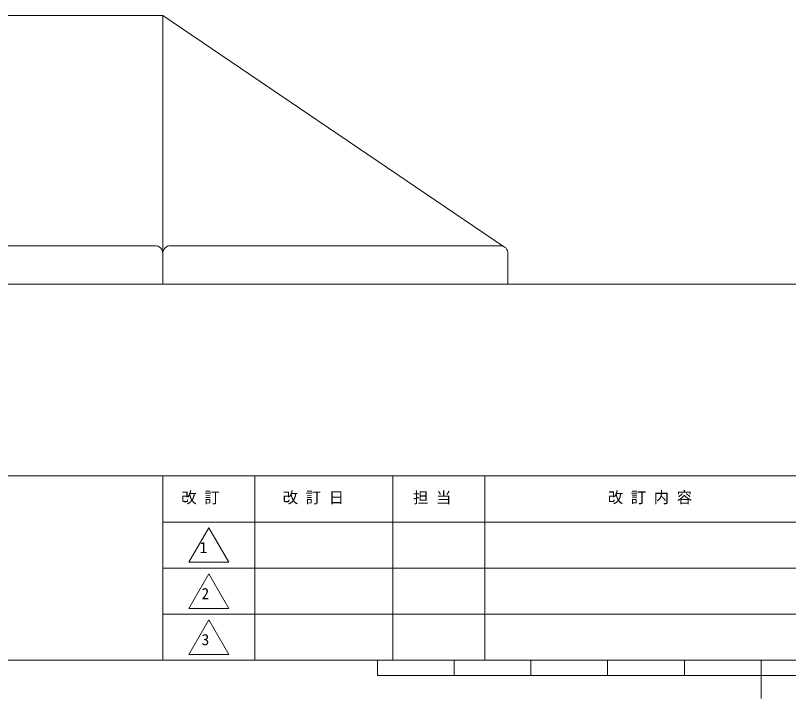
# Model space of a CAD drawing. Units: millimetres, scale not verified. Extents: x -203 to 203, y -143 to 143.
# Drawn here: x -97.2 to 3.6, y -143 to -54 of the extents above; entities that cross this region are included whole.
import ezdxf
from ezdxf.enums import TextEntityAlignment as Align

# ---------------------------------------------------------------- set-up
doc = ezdxf.new("R2010")
doc.units = ezdxf.units.MM
doc.header["$LTSCALE"] = 0.5
for name, color, linetype, lineweight in [('0-3_DIMENSION_LINES$03_LINES', 7, 'Continuous', 18), ('0-4_DIMENSION_LINES$04_SUB_LIN', 4, 'Continuous', 18), ('0-5_図面_FORMAT$03_TEXT', 7, 'Continuous', 18), ('0-8_図面_FORMAT$01_WAKU$OUT_LINE', 6, 'Continuous', 18), ('0-9_図面_FORMAT$01_WAKU$SUB_LINE', 7, 'Continuous', 18)]:
    doc.layers.add(name, color=color, linetype=linetype, lineweight=lineweight)
doc.styles.add('ＭＳ ゴシック', font='')
doc.styles.get('ＭＳ ゴシック').set_extended_font_data('MS Gothic')

msp = doc.modelspace()

# ---------------------------------------------------------------- linework, layer by layer
at = {"layer": '0-3_DIMENSION_LINES$03_LINES'}
for p, q in [((-122, -54), (-78, -54)), ((-78, -54), (-78, -89)), ((-78, -54), (-33.5641, -84.1)), ((-77, -84), (-34, -84)), ((-33, -85), (-33, -89)), ((-158, -89), (147, -89))]:
    msp.add_line(p, q, dxfattribs=at)
for centre, start, end in [((-77, -85), 90, 180), ((-34, -85), 0, 90)]:
    msp.add_arc(centre, 1, start, end, dxfattribs=at)
at = {"layer": '0-4_DIMENSION_LINES$04_SUB_LIN'}
msp.add_line((-79, -84), (-122, -84), dxfattribs=at)
msp.add_arc((-79, -85), 1, 0, 90, dxfattribs=at)
at = {"layer": '0-5_図面_FORMAT$03_TEXT'}
for p, q in [((-72, -120.75), (-74.5981, -125.25)), ((-69.4019, -125.25), (-72, -120.75)), ((-74.5981, -125.25), (-69.4019, -125.25)), ((-72, -126.75), (-74.5981, -131.25)), ((-69.4019, -131.25), (-72, -126.75)), ((-74.5981, -131.25), (-69.4019, -131.25)), ((-72, -132.75), (-74.5981, -137.25)), ((-69.4019, -137.25), (-72, -132.75)), ((-74.5981, -137.25), (-69.4019, -137.25))]:
    msp.add_line(p, q, dxfattribs=at)
at = {"layer": '0-8_図面_FORMAT$01_WAKU$OUT_LINE'}
for p, q in [((198, -114), (-198, -114)), ((-78, -114), (-78, -138)), ((198, -120), (-78, -120)), ((-198, -138), (198, -138)), ((-50, -140), (-50, -138)), ((-40, -140), (-40, -138)), ((-30, -140), (-30, -138)), ((-20, -140), (-20, -138)), ((-10, -140), (-10, -138)), ((0, -138), (0, -143)), ((-50, -140), (50, -140))]:
    msp.add_line(p, q, dxfattribs=at)
at = {"layer": '0-9_図面_FORMAT$01_WAKU$SUB_LINE'}
for p, q in [((-66, -114), (-66, -138)), ((-48, -114), (-48, -138)), ((-36, -114), (-36, -138)), ((12, -126), (-78, -126)), ((12, -132), (-78, -132))]:
    msp.add_line(p, q, dxfattribs=at)

# ---------------------------------------------------------------- texts
at = {"layer": '0-5_図面_FORMAT$03_TEXT', "style": 'ＭＳ ゴシック'}
for s, p in [('改 訂', (-75.5838, -117.9799)), ('改 訂 日', (-62.3608, -117.9799)), ('担 当', (-45.3714, -117.9799)), ('改 訂 内 容', (-19.9835, -117.964)), ('1', (-73.1918, -124.4965)), ('2', (-72.9498, -130.4965)), ('3', (-72.9398, -136.4965))]:
    msp.add_text(s, height=1.466, dxfattribs=at).set_placement(p, align=Align.BOTTOM_LEFT)

doc.saveas('drawing.dxf')
